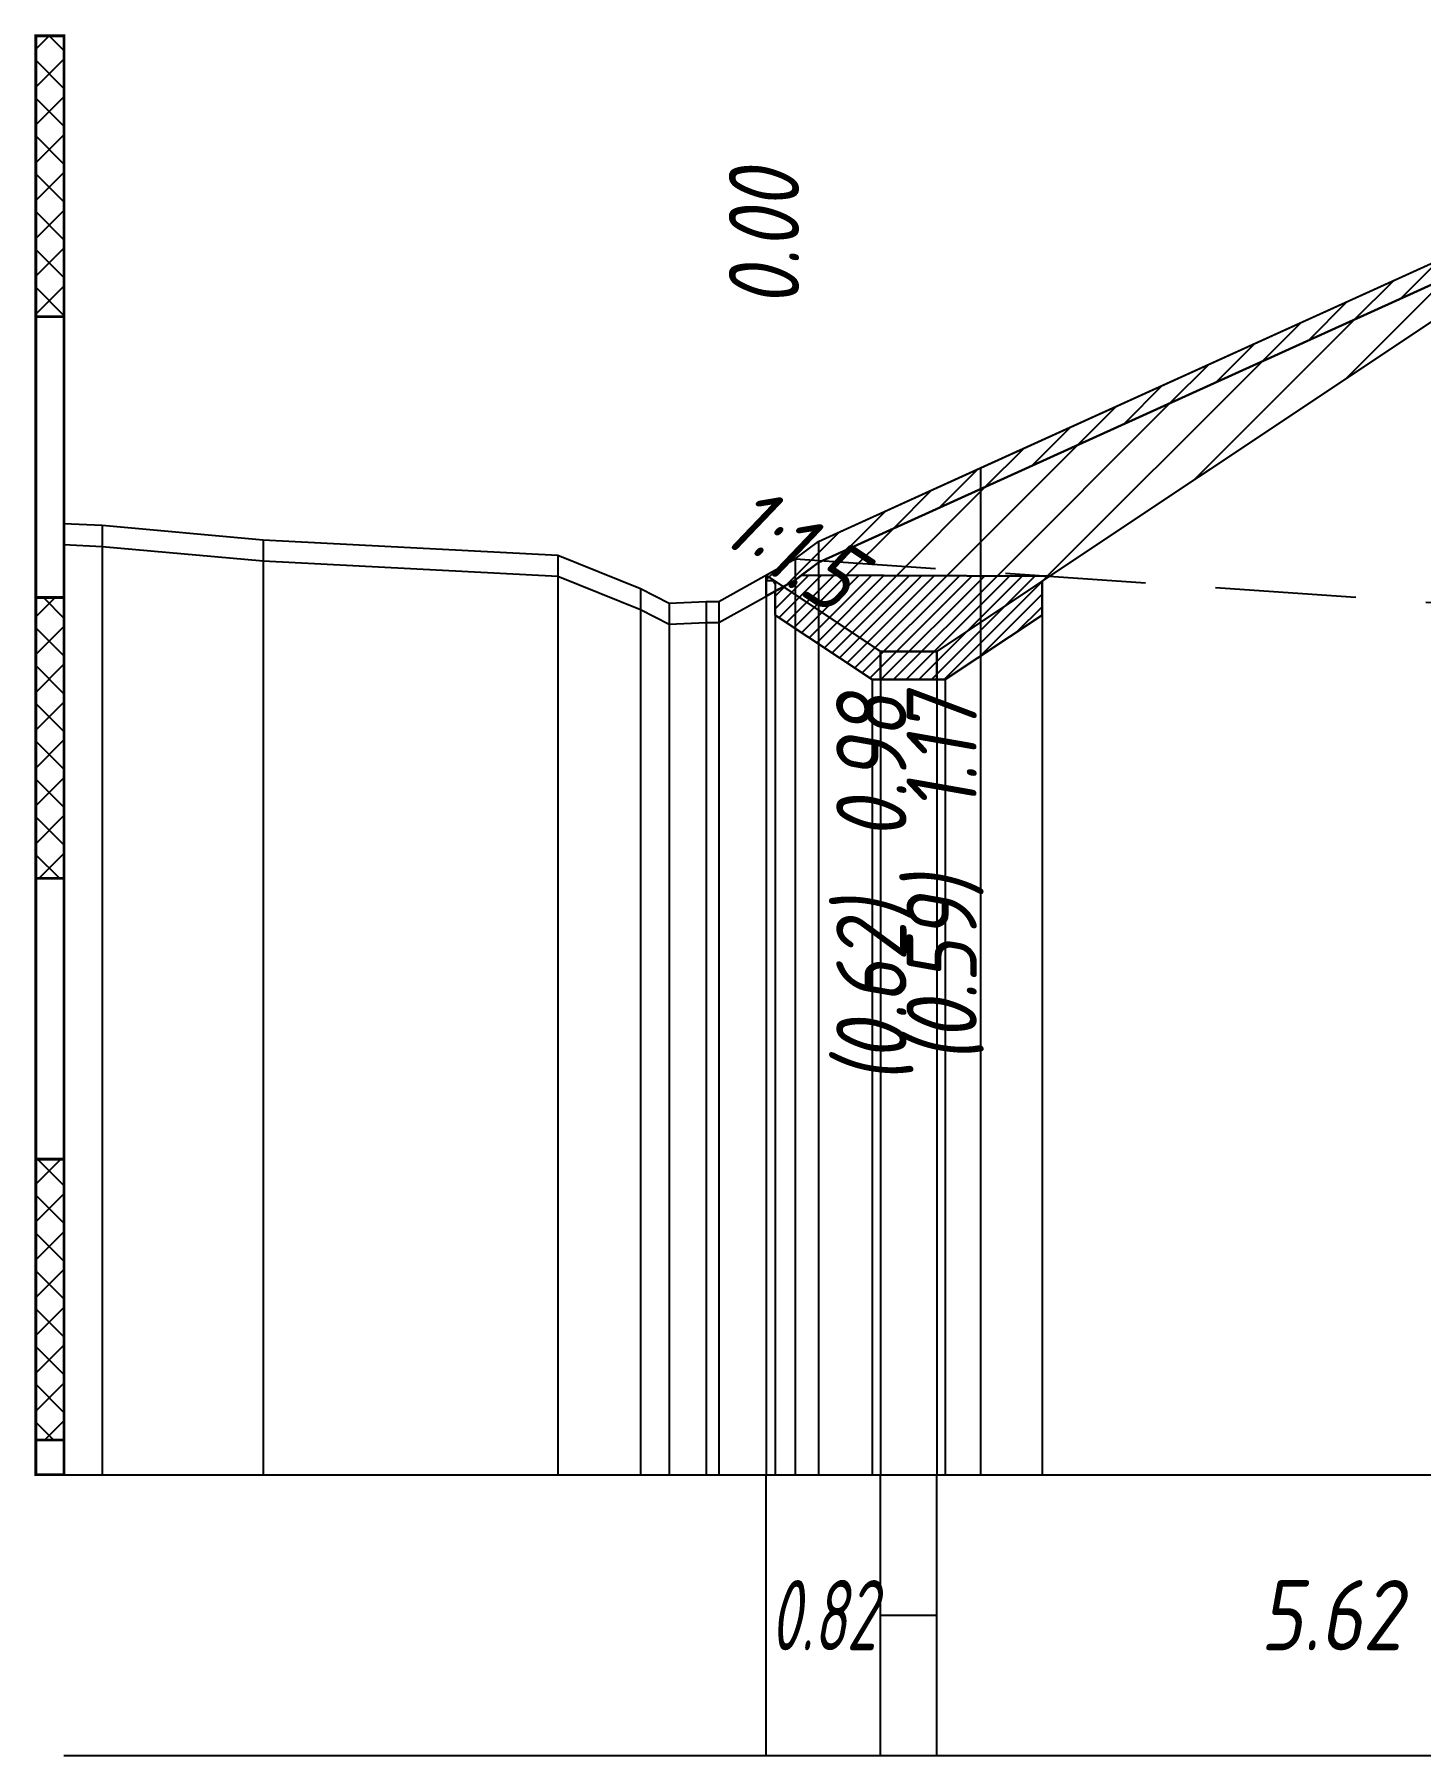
# Model space of a CAD drawing. Extents: x -717 to 1451, y -133302 to 233.
# Drawn here: x 78.9 to 128.3, y -96982 to -96920.7 of the extents above; entities that cross this region are included whole.
import ezdxf
from ezdxf.enums import TextEntityAlignment as Align

# ---------------------------------------------------------------- set-up
doc = ezdxf.new("R2010")
doc.units = 0
doc.linetypes.add('штриховая', pattern=[0.75, 0.5, -0.25])
for name, color, linetype in [('Интерполированный поперечник', 2, 'Continuous'), ('Код_514', 1, 'Continuous'), ('Контур_0', 7, 'Continuous'), ('Контур_508', 7, 'Continuous'), ('Контур_512', 7, 'Continuous'), ('Контур_513', 7, 'Continuous'), ('Контур_818', 7, 'Continuous'), ('Красный поперечник', 1, 'Continuous'), ('Линейка абсолютных высот', 7, 'Continuous'), ('Объём_2650', 7, 'Continuous'), ('Объём_2661', 7, 'Continuous'), ('Объём_2663', 7, 'Continuous'), ('Объём_2664', 7, 'Continuous'), ('Объём_2666', 7, 'Continuous'), ('Рабочие отметки', 7, 'Continuous'), ('Рабочие отметки доп.', 7, 'Continuous'), ('Таблица', 7, 'Continuous'), ('Уклоны проезжей части', 7, 'Continuous'), ('Черный поперечник', 3, 'Continuous')]:
    doc.layers.add(name, color=color, linetype=linetype)
for name, color, linetype, true_color in [('Контур_2570', 7, 'Continuous', 0x80ff00), ('Контур_2583', 3, 'Continuous', 0x00ff00), ('Контур_2584', 3, 'Continuous', 0x00ff00), ('Контур_2736', 4, 'Continuous', 0x00ffff), ('Контур_2737', 4, 'Continuous', 0x00ffff), ('Контур_2738', 4, 'Continuous', 0x00ffff), ('Контур_2739', 4, 'Continuous', 0x00ffff), ('Контур_2741', 4, 'Continuous', 0x00ffff), ('Контур_2742', 4, 'Continuous', 0x00ffff), ('Контур_2743', 4, 'Continuous', 0x00ffff), ('Контур_2744', 7, 'Continuous', 0xa4ffff), ('Контур_2745', 7, 'Continuous', 0xa4ffff), ('Контур_2747', 4, 'Continuous', 0x00ffff), ('Контур_2748', 4, 'Continuous', 0x00ffff), ('Контур_2749', 4, 'Continuous', 0x00ffff), ('Контур_2750', 4, 'Continuous', 0x00ffff), ('Контур_2751', 4, 'Continuous', 0x00ffff), ('Контур_2752', 4, 'Continuous', 0x00ffff), ('Контур_703', 4, 'Continuous', 0x00ffff), ('Контур_705', 4, 'Continuous', 0x00ffff), ('Контур_707', 4, 'Continuous', 0x00ffff), ('Контур_720', 131, 'Continuous', 0xaaffff), ('Объём_2570', 7, 'Continuous', 0x80ff00), ('Объём_2583', 3, 'Continuous', 0x00ff00), ('Объём_2584', 3, 'Continuous', 0x00ff00), ('Объём_2594', 3, 'Continuous', 0x00ff00), ('Объём_2598', 3, 'Continuous', 0x00ff00), ('Объём_2600', 7, 'Continuous', 0x808000), ('Объём_2620', 2, 'Continuous', 0xffff00)]:
    doc.layers.add(name, color=color, linetype=linetype, true_color=true_color)
doc.styles.add('М', font='romand.shx', dxfattribs={"width": 0.8, "oblique": 10, "height": 2.5})
pattern_1 = [(45.0000013, (0, 0), (-0.67351924, 0.673519211), []), (135.0000003, (0, 0), (-0.673519222, -0.67351923), [])]

msp = doc.modelspace()

# ---------------------------------------------------------------- hatches: boundary and pattern name
at = {"layer": 'Линейка абсолютных высот'}
h = msp.add_hatch(dxfattribs=at)
h.set_pattern_fill('ANSI37', scale=0.3, style=0)
h.set_pattern_definition(pattern_1)
h.paths.add_polyline_path([(80, -96930.761), (80, -96920.761), (79, -96920.761), (79, -96930.761)])
h = msp.add_hatch(dxfattribs=at)
h.set_pattern_fill('ANSI37', scale=0.3, style=0)
h.set_pattern_definition(pattern_1)
h.paths.add_polyline_path([(80, -96950.761), (80, -96940.761), (79, -96940.761), (79, -96950.761)])
h = msp.add_hatch(dxfattribs=at)
h.set_pattern_fill('ANSI37', scale=0.3, style=0)
h.set_pattern_definition(pattern_1)
h.paths.add_polyline_path([(80, -96970.761), (80, -96960.761), (79, -96960.761), (79, -96970.761)])
at = {"layer": 'Объём_2570'}
h = msp.add_hatch(dxfattribs=at)
h.set_pattern_fill('ANSI31', color=256, scale=0.2)
h.paths.add_polyline_path([(146.16, -96928.573), (140.701, -96928.751), (140.201, -96928.001), (136.688, -96928.131), (130.712, -96928.698), (106.862, -96939.512), (106.036, -96940.139), (105, -96940.716), (105, -96939.966), (106.036, -96939.389), (106.862, -96938.762), (130.712, -96927.948), (136.688, -96927.381), (140.201, -96927.251), (140.701, -96928.001), (146.16, -96927.753)])
at = {"layer": 'Объём_2600'}
h = msp.add_hatch(dxfattribs=at)
h.set_pattern_fill('ANSI31', color=6, scale=0.4)
h.paths.add_polyline_path([(106.257, -96939.972), (106.862, -96939.512), (130.712, -96928.698), (132.276, -96928.55), (115.088, -96940.008)])
h = msp.add_hatch(dxfattribs=at)
h.set_pattern_fill('HONEY', color=5, scale=0.3)
h.paths.add_polyline_path([(105, -96940.716), (105, -96939.966), (105.325, -96940.183), (105.325, -96940.535)])
at = {"layer": 'Объём_2620'}
h = msp.add_hatch(dxfattribs=at)
h.set_pattern_fill('ANSI31', color=2, scale=0.1)
h.paths.add_polyline_path([(111.378, -96943.683), (108.773, -96943.683), (105.325, -96941.385), (105.325, -96940.535), (106.036, -96940.139), (106.257, -96939.972), (115.088, -96940.008), (114.825, -96940.183), (114.825, -96941.385)])

# ---------------------------------------------------------------- linework, layer by layer
at = {"layer": 'Интерполированный поперечник', "linetype": 'штриховая', "ltscale": 10, "flags": 128}
msp.add_lwpolyline([(106.036, -96939.389), (304.963, -96952.981)], dxfattribs=at)
at = {"layer": 'Код_514'}
for p, q in [((105, -96982), (105, -96972)), ((109.075, -96982), (109.075, -96972)), ((111.075, -96982), (111.075, -96972)), ((109.075, -96977), (111.075, -96977))]:
    msp.add_line(p, q, dxfattribs=at)
at = {"layer": 'Контур_0', "flags": 128}
for points in [[(139.16, -96923.961), (115.088, -96940.008), (115.088, -96940.008), (115.088, -96940.008), (115.088, -96940.008), (115.088, -96940.008), (115.088, -96940.008), (115.088, -96940.008), (115.088, -96940.008), (115.088, -96940.008), (115.088, -96940.008), (115.088, -96940.008), (115.088, -96940.008), (115.088, -96940.008), (115.088, -96940.008), (111.075, -96942.683), (109.075, -96942.683), (105, -96939.966), (105, -96939.966), (105, -96939.966), (105, -96939.966), (105, -96939.966), (105, -96939.966), (105, -96939.966), (105, -96939.966), (105, -96939.966), (105, -96939.966), (105, -96939.966), (105, -96939.966), (105, -96939.966)], [(139.16, -96923.961), (115.088, -96940.008), (115.088, -96940.008), (115.088, -96940.008), (115.088, -96940.008), (115.088, -96940.008), (115.088, -96940.008), (115.088, -96940.008), (115.088, -96940.008), (115.088, -96940.008), (115.088, -96940.008), (115.088, -96940.008), (115.088, -96940.008), (115.088, -96940.008), (115.088, -96940.008), (111.075, -96942.683)]]:
    msp.add_lwpolyline(points, dxfattribs=at)
at = {"layer": 'Контур_2570', "flags": 128}
msp.add_lwpolyline([(80, -96938.871), (81.365, -96938.941), (87.089, -96939.456), (97.586, -96940.004), (100.525, -96941.188), (101.544, -96941.712), (102.87, -96941.649), (103.314, -96941.655), (106.036, -96940.139), (106.862, -96939.512), (112.631, -96936.898), (130.712, -96928.698), (136.688, -96928.131), (140.201, -96928.001), (140.701, -96928.751), (146.16, -96928.573)], dxfattribs=at)
at = {"layer": 'Контур_2583', "flags": 128}
for points in [[(108.773, -96943.683), (109.075, -96943.683), (109.075, -96942.683), (105.325, -96940.183), (105.325, -96941.385), (108.773, -96943.683)], [(114.825, -96941.385), (114.825, -96940.183), (111.075, -96942.683), (111.075, -96943.683), (111.378, -96943.683), (114.825, -96941.385)]]:
    msp.add_lwpolyline(points, dxfattribs=at)
at = {"layer": 'Контур_2584', "flags": 128}
msp.add_lwpolyline([(111.075, -96943.683), (111.075, -96942.683), (109.075, -96942.683), (109.075, -96943.683), (111.075, -96943.683)], dxfattribs=at)
at = {"layer": 'Контур_2736', "flags": 128}
for points in [[(139.16, -96923.961), (115.088, -96940.008)], [(115.088, -96940.008), (111.075, -96942.683)]]:
    msp.add_lwpolyline(points, dxfattribs=at)
at = {"layer": 'Контур_2737', "flags": 128}
msp.add_lwpolyline([(115.088, -96940.008), (115.088, -96940.008)], dxfattribs=at)
at = {"layer": 'Контур_2738', "flags": 128}
msp.add_lwpolyline([(115.088, -96940.008), (115.088, -96940.008)], dxfattribs=at)
at = {"layer": 'Контур_2739', "flags": 128}
msp.add_lwpolyline([(115.088, -96940.008), (115.088, -96940.008)], dxfattribs=at)
at = {"layer": 'Контур_2741', "flags": 128}
msp.add_lwpolyline([(105, -96939.966), (105, -96939.966)], dxfattribs=at)
at = {"layer": 'Контур_2742', "flags": 128}
msp.add_lwpolyline([(105, -96939.966), (105, -96939.966)], dxfattribs=at)
at = {"layer": 'Контур_2743', "flags": 128}
msp.add_lwpolyline([(105, -96939.966), (105, -96939.966)], dxfattribs=at)
at = {"layer": 'Контур_2744', "flags": 128}
msp.add_lwpolyline([(105, -96939.966), (105, -96939.966)], dxfattribs=at)
msp.add_lwpolyline([(105, -96939.966), (105, -96939.966)], dxfattribs=at)
msp.add_lwpolyline([(105, -96939.966), (105, -96939.966)], dxfattribs=at)
msp.add_lwpolyline([(105, -96939.966), (105, -96939.966)], dxfattribs=at)
msp.add_lwpolyline([(105, -96939.966), (105, -96939.966)], dxfattribs=at)
msp.add_lwpolyline([(105, -96939.966), (105, -96939.966)], dxfattribs=at)
at = {"layer": 'Контур_2745', "flags": 128}
msp.add_lwpolyline([(115.088, -96940.008), (115.088, -96940.008)], dxfattribs=at)
msp.add_lwpolyline([(115.088, -96940.008), (115.088, -96940.008)], dxfattribs=at)
msp.add_lwpolyline([(115.088, -96940.008), (115.088, -96940.008)], dxfattribs=at)
msp.add_lwpolyline([(115.088, -96940.008), (115.088, -96940.008)], dxfattribs=at)
msp.add_lwpolyline([(115.088, -96940.008), (115.088, -96940.008)], dxfattribs=at)
msp.add_lwpolyline([(115.088, -96940.008), (115.088, -96940.008)], dxfattribs=at)
at = {"layer": 'Контур_2747', "flags": 128}
msp.add_lwpolyline([(115.088, -96940.008), (115.088, -96940.008)], dxfattribs=at)
at = {"layer": 'Контур_2748', "flags": 128}
msp.add_lwpolyline([(115.088, -96940.008), (115.088, -96940.008)], dxfattribs=at)
at = {"layer": 'Контур_2749', "flags": 128}
msp.add_lwpolyline([(115.088, -96940.008), (115.088, -96940.008)], dxfattribs=at)
at = {"layer": 'Контур_2750', "flags": 128}
msp.add_lwpolyline([(105, -96939.966), (105, -96939.966)], dxfattribs=at)
at = {"layer": 'Контур_2751', "flags": 128}
msp.add_lwpolyline([(105, -96939.966), (105, -96939.966)], dxfattribs=at)
at = {"layer": 'Контур_2752', "flags": 128}
msp.add_lwpolyline([(105, -96939.966), (105, -96939.966)], dxfattribs=at)
at = {"layer": 'Контур_508', "flags": 128}
msp.add_lwpolyline([(105, -96939.966), (105.325, -96940.183), (105.325, -96941.385), (108.773, -96943.683), (109.075, -96943.683), (111.075, -96943.683), (111.378, -96943.683), (114.825, -96941.385), (114.825, -96940.183), (132.873, -96928.152), (146.16, -96927.753), (146.16, -96927.823)], dxfattribs=at)
at = {"layer": 'Контур_512', "flags": 128}
msp.add_lwpolyline([(105, -96939.966), (105.325, -96940.183), (105.325, -96941.385), (108.773, -96943.683), (109.075, -96943.683), (111.075, -96943.683), (111.378, -96943.683), (114.825, -96941.385), (114.825, -96940.183), (132.873, -96928.152), (146.16, -96927.753), (146.16, -96927.823)], dxfattribs=at)
at = {"layer": 'Контур_513', "flags": 128}
msp.add_lwpolyline([(105, -96939.966), (105.325, -96940.183), (105.325, -96941.385), (108.773, -96943.683), (109.075, -96943.683), (111.075, -96943.683), (111.378, -96943.683), (114.825, -96941.385), (114.825, -96940.183), (132.873, -96928.152), (146.16, -96927.753), (146.16, -96927.823)], dxfattribs=at)
at = {"layer": 'Контур_703', "flags": 128}
msp.add_lwpolyline([(139.16, -96923.961), (115.088, -96940.008)], dxfattribs=at)
at = {"layer": 'Контур_705', "flags": 128}
msp.add_lwpolyline([(115.088, -96940.008), (115.088, -96940.008)], dxfattribs=at)
at = {"layer": 'Контур_707', "flags": 128}
msp.add_lwpolyline([(109.075, -96942.683), (105, -96939.966)], dxfattribs=at)
at = {"layer": 'Контур_720', "flags": 128}
msp.add_lwpolyline([(111.075, -96942.683), (109.075, -96942.683)], dxfattribs=at)
at = {"layer": 'Контур_818', "flags": 128}
msp.add_lwpolyline([(105, -96940.716), (106.036, -96940.139), (106.862, -96939.512), (112.631, -96936.898), (130.712, -96928.698), (136.688, -96928.131), (140.201, -96928.001), (140.701, -96928.751), (146.16, -96928.573)], dxfattribs=at)
at = {"layer": 'Красный поперечник'}
for p, q in [((111.075, -96942.683), (139.16, -96923.961)), ((105, -96939.966), (105, -96972)), ((105, -96939.966), (109.075, -96942.683)), ((105.325, -96940.183), (105.325, -96972)), ((114.825, -96940.183), (114.825, -96972)), ((105.325, -96941.385), (105.325, -96972)), ((114.825, -96941.385), (114.825, -96972)), ((109.075, -96942.683), (111.075, -96942.683)), ((108.773, -96943.683), (108.773, -96972)), ((109.075, -96943.683), (109.075, -96972)), ((111.075, -96943.683), (111.075, -96972)), ((111.378, -96943.683), (111.378, -96972))]:
    msp.add_line(p, q, dxfattribs=at)
at = {"layer": 'Линейка абсолютных высот', "color": 7, "const_width": 0.1, "flags": 128}
for points in [[(80, -96930.761), (80, -96920.761), (79, -96920.761), (79, -96930.761), (80, -96930.761)], [(80, -96940.761), (80, -96930.761), (79, -96930.761), (79, -96940.761), (80, -96940.761)], [(80, -96950.761), (80, -96940.761), (79, -96940.761), (79, -96950.761), (80, -96950.761)], [(80, -96960.761), (80, -96950.761), (79, -96950.761), (79, -96960.761), (80, -96960.761)], [(80, -96970.761), (80, -96960.761), (79, -96960.761), (79, -96970.761), (80, -96970.761)], [(80, -96972), (80, -96970.761), (79, -96970.761), (79, -96972), (80, -96972)]]:
    msp.add_lwpolyline(points, dxfattribs=at)
at = {"layer": 'Объём_2570', "flags": 128}
msp.add_lwpolyline([(146.16, -96928.573), (146.16, -96928.573), (140.701, -96928.751), (140.201, -96928.001), (136.688, -96928.131), (130.712, -96928.698), (106.862, -96939.512), (106.036, -96940.139), (105, -96940.716), (105, -96939.966), (106.036, -96939.389), (106.862, -96938.762), (130.712, -96927.948), (136.688, -96927.381), (140.201, -96927.251), (140.701, -96928.001), (146.16, -96927.753), (146.16, -96927.753), (146.16, -96928.573), (146.16, -96928.573), (146.16, -96928.573)], dxfattribs=at)
at = {"layer": 'Объём_2583', "flags": 128}
for points in [[(108.773, -96943.683), (109.075, -96943.683), (109.075, -96942.683), (105.325, -96940.183), (105.325, -96941.385), (108.773, -96943.683)], [(114.825, -96941.385), (114.825, -96940.183), (111.075, -96942.683), (111.075, -96943.683), (111.378, -96943.683), (114.825, -96941.385)]]:
    msp.add_lwpolyline(points, dxfattribs=at)
at = {"layer": 'Объём_2584', "flags": 128}
msp.add_lwpolyline([(111.075, -96943.683), (111.075, -96942.683), (109.075, -96942.683), (109.075, -96943.683), (111.075, -96943.683)], dxfattribs=at)
at = {"layer": 'Объём_2594', "flags": 128}
for points in [[(109.075, -96942.683), (105.325, -96940.183)], [(114.825, -96940.183), (111.075, -96942.683)]]:
    msp.add_lwpolyline(points, dxfattribs=at)
at = {"layer": 'Объём_2598', "flags": 128}
msp.add_lwpolyline([(111.075, -96942.683), (109.075, -96942.683)], dxfattribs=at)
at = {"layer": 'Объём_2600', "color": 5, "flags": 128}
msp.add_lwpolyline([(105, -96940.716), (105, -96939.966), (105.325, -96940.183), (105.325, -96940.535), (105, -96940.716), (105, -96940.716)], dxfattribs=at)
at = {"layer": 'Объём_2620', "flags": 128}
msp.add_lwpolyline([(111.378, -96943.683), (108.773, -96943.683), (105.325, -96941.385), (105.325, -96940.535), (106.036, -96940.139), (106.257, -96939.972), (115.088, -96940.008), (114.825, -96940.183), (114.825, -96941.385), (111.378, -96943.683), (111.378, -96943.683)], dxfattribs=at)
at = {"layer": 'Объём_2650', "color": 6, "flags": 128}
msp.add_lwpolyline([(106.257, -96939.972), (106.862, -96939.512), (130.712, -96928.698), (132.276, -96928.55), (115.088, -96940.008), (106.257, -96939.972), (106.257, -96939.972)], dxfattribs=at)
at = {"layer": 'Объём_2661', "flags": 128}
msp.add_lwpolyline([(139.16, -96923.961), (115.088, -96940.008)], dxfattribs=at)
at = {"layer": 'Объём_2663', "flags": 128}
for points in [[(109.075, -96942.683), (105, -96939.966)], [(115.088, -96940.008), (111.075, -96942.683)]]:
    msp.add_lwpolyline(points, dxfattribs=at)
at = {"layer": 'Объём_2664', "flags": 128}
msp.add_lwpolyline([(111.075, -96942.683), (109.075, -96942.683)], dxfattribs=at)
at = {"layer": 'Объём_2666', "flags": 128}
msp.add_lwpolyline([(139.16, -96923.961), (115.088, -96940.008)], dxfattribs=at)
at = {"layer": 'Таблица'}
for p, q in [((80, -96972), (304.963, -96972)), ((80, -96982), (304.963, -96982))]:
    msp.add_line(p, q, dxfattribs=at)
at = {"layer": 'Черный поперечник', "color": 7}
for p, q in [((112.631, -96936.148), (112.631, -96972)), ((80, -96938.121), (80, -96972)), ((81.365, -96938.191), (81.365, -96972)), ((87.089, -96938.706), (87.089, -96972)), ((106.862, -96938.762), (106.862, -96972)), ((97.586, -96939.254), (97.586, -96972)), ((106.036, -96939.389), (106.036, -96972)), ((100.525, -96940.438), (100.525, -96972)), ((101.544, -96940.962), (101.544, -96972)), ((102.87, -96940.899), (102.87, -96972)), ((103.314, -96940.905), (103.314, -96972))]:
    msp.add_line(p, q, dxfattribs=at)
at = {"layer": 'Черный поперечник', "flags": 128}
msp.add_lwpolyline([(80, -96938.121), (81.365, -96938.191), (87.089, -96938.706), (97.586, -96939.254), (100.525, -96940.438), (101.544, -96940.962), (102.87, -96940.899), (103.314, -96940.905), (106.036, -96939.389), (106.862, -96938.762), (112.631, -96936.148), (130.712, -96927.948), (136.688, -96927.381), (140.201, -96927.251), (140.701, -96928.001), (163.694, -96927.252), (182.931, -96926.554), (183.015, -96926.553), (186.91, -96926.44), (202.52, -96925.985)], dxfattribs=at)

# ---------------------------------------------------------------- texts
at = {"layer": 'Код_514', "style": 'М', "oblique": 10}
for s, width, p in [('0.82', 0.6, (107.038, -96977)), ('5.62', 0.8, (125.117, -96977))]:
    msp.add_text(s, height=2.5, dxfattribs=dict(at, width=width)).set_placement(p, align=Align.MIDDLE_CENTER)
at = {"layer": 'Рабочие отметки', "color": 1, "style": 'М', "oblique": 10, "width": 0.8}
msp.add_text('0.00', height=2.5, rotation=90, dxfattribs=at).set_placement((104.922, -96930.397), align=Align.MIDDLE_LEFT)
for s, p in [('0.98', (108.747, -96944.216)), ('1.17', (111.247, -96944.216))]:
    msp.add_text(s, height=2.5, rotation=90, dxfattribs=at).set_placement(p, align=Align.MIDDLE_RIGHT)
at = {"layer": 'Рабочие отметки доп.', "color": 1, "style": 'М', "oblique": 10, "width": 0.8}
for s, p in [('(0.59)', (111.247, -96950.666)), ('(0.62)', (108.747, -96951.516))]:
    msp.add_text(s, height=2.5, rotation=90, dxfattribs=at).set_placement(p, align=Align.MIDDLE_RIGHT)
at = {"layer": 'Уклоны проезжей части', "color": 1, "style": 'М', "oblique": 10, "width": 0.8}
msp.add_text('1:1.5', height=2.5, rotation=326.30994, dxfattribs=at).set_placement((104.901, -96940.685), align=Align.BOTTOM_CENTER)

doc.saveas('drawing.dxf')
